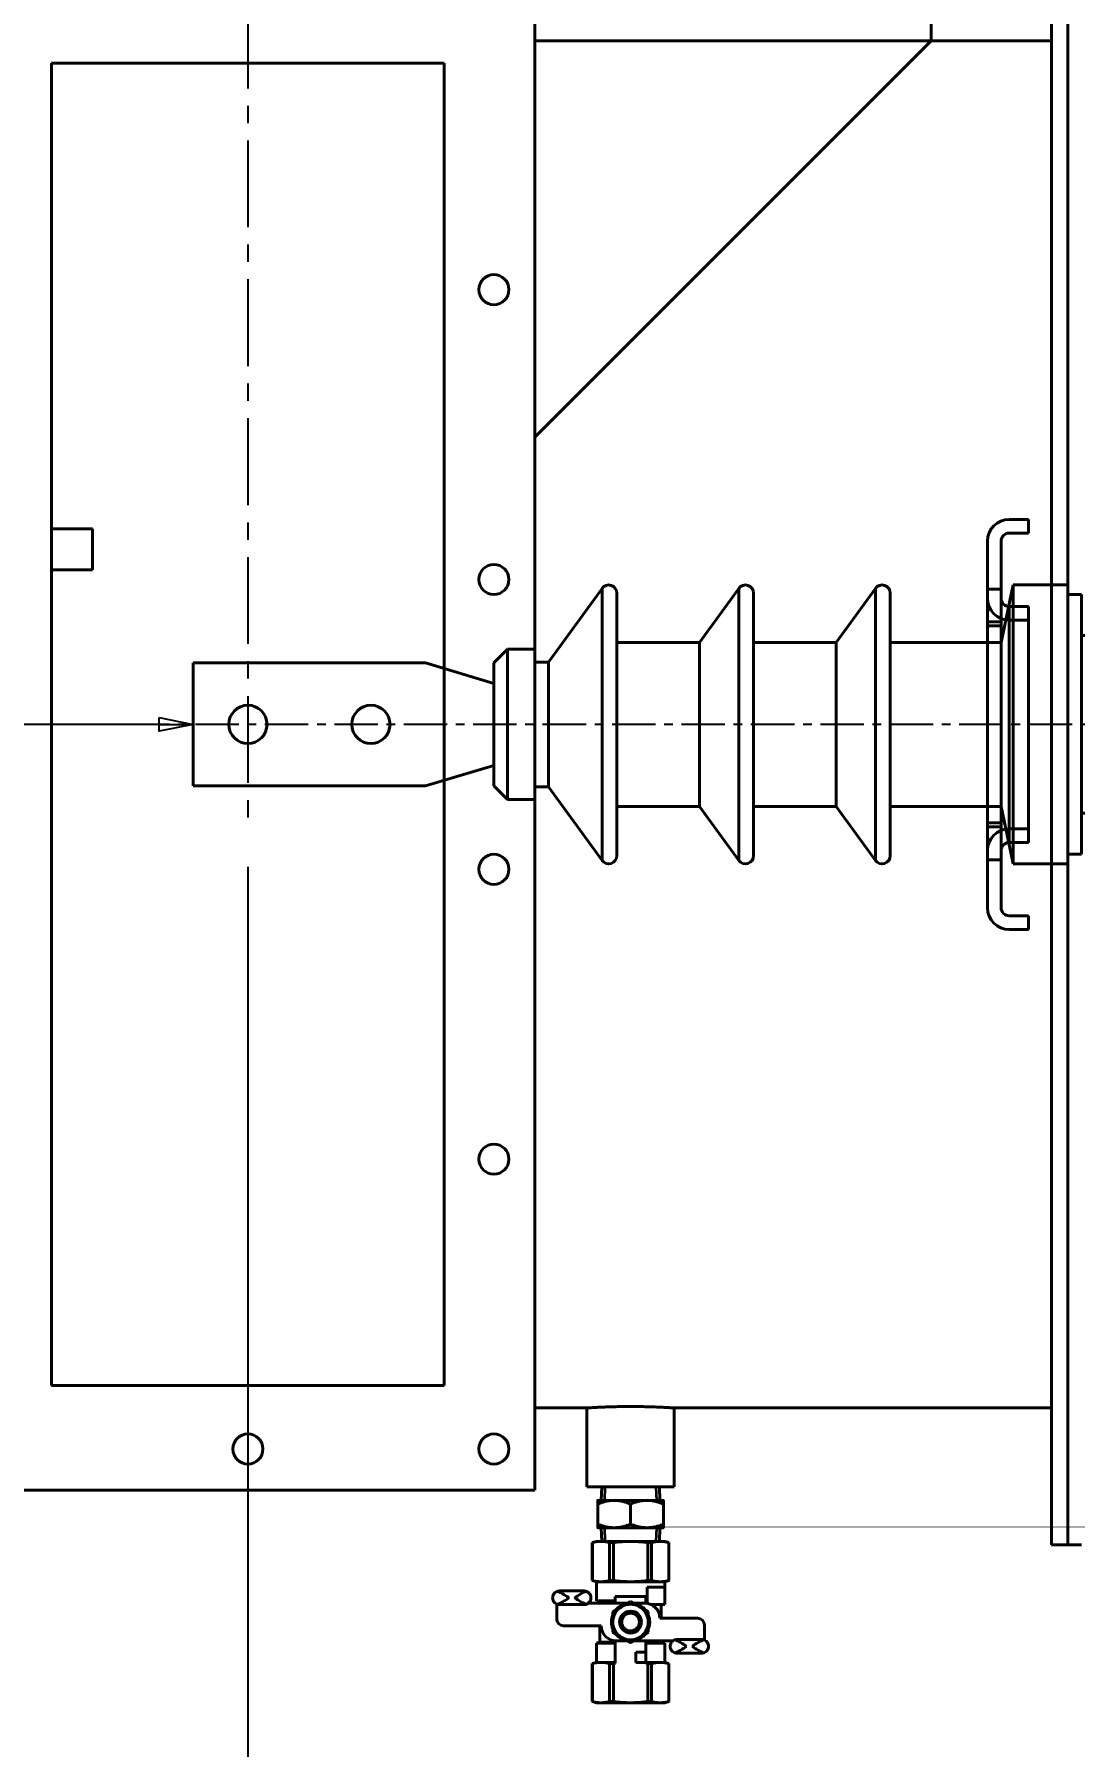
# Model space of a CAD drawing. Header units: millimetres. Extents: x 9486 to 14955, y -8999 to 1872.
# Drawn here: x 11076 to 11456, y -8356 to -7730 of the extents above; entities that cross this region are included whole.
import ezdxf

# ---------------------------------------------------------------- set-up
doc = ezdxf.new("R2010")
doc.units = ezdxf.units.MM
doc.linetypes.add('CENTER', pattern=[50.8, 31.75, -6.35, 6.35, -6.35])
doc.linetypes.add('DASHED', pattern=[0.2067, 0.1654, -0.0413])
for name, color, linetype, lineweight in [('가려진 것(ISO)', 2, 'DASHED', 18), ('가시적인 것(ISO)', 3, 'Continuous', 40), ('가시적인 좁은 것(ISO)', 3, 'Continuous', 35), ('기호(ISO)', 5, 'Continuous', 25)]:
    doc.layers.add(name, color=color, linetype=linetype, lineweight=lineweight)
doc.styles.add('치수 텍스트_PSTEK_POSCO', font='isocp.shx')
doc.dimstyles.new('치수_PSTEK_POSCO', dxfattribs={"dimscale": 5, "dimtxt": 3, "dimasz": 2, "dimexe": 2, "dimexo": 2.5, "dimgap": 1, "dimtad": 1, "dimrnd": 1e-08, "dimdsep": 46, "dimtxsty": '치수 텍스트_PSTEK_POSCO', "dimcen": 0.09, "dimdle": 10, "dimclrd": 7, "dimclre": 7, "dimclrt": 2, "dimadec": 1, "dimazin": 2, "dimtfac": 1, "dimtmove": 0, "dimatfit": 3, "dimfxl": 0, "dimtolj": 1, "dimlwd": -1, "dimlwe": -1, "dimarcsym": 0})

# ---------------------------------------------------------------- blocks, each defined once
blk = doc.blocks.new('A$C1FEC4422')
at = {"layer": '가시적인 것(ISO)'}
for p, q in [((-182.46, 75), (-175.46, 75)), ((-175.46, 70), (-182.46, 70)), ((-175.46, 75), (-175.46, 70)), ((-190.46, 46.14), (-190.46, 67)), ((-185.46, 67), (-185.46, 46.14)), ((-185.46, 30), (-181, 51)), ((-181, 51), (-181, -51)), ((-161, 51), (-181, 51)), ((-161, 51), (-161, -51)), ((-351, 22.82), (-331.43, 49.76)), ((-331.43, 49.76), (-331.43, -49.76)), ((-326, 48), (-326, -48)), ((-295.79, 30), (-281.43, 49.76)), ((-281.43, 49.76), (-281.43, -49.76)), ((-276, 48), (-276, -48)), ((-245.79, 30), (-231.43, 49.76)), ((-231.43, 49.76), (-231.43, -49.76)), ((-226, 48), (-226, -48)), ((-185.46, 49.49), (-190.46, 49.49)), ((-190.46, 46.14), (-190.46, -46.14)), ((-185.46, 46.14), (-185.46, -46.14)), ((-156, 47.5), (-161, 47.5)), ((-156, -47.5), (-156, 47.5)), ((-182.46, 43.14), (-175.46, 43.14)), ((-182.46, 43.14), (-182.46, 38.14)), ((-175.46, 38.14), (-182.46, 38.14)), ((-182.46, 38.14), (-182.46, -38.14)), ((-175.46, 43.14), (-175.46, 38.14)), ((-175.46, 38.14), (-175.46, -38.14)), ((-185.46, 37.49), (-190.46, 37.49)), ((-190.46, 36), (-185.46, 36)), ((-61, 32.5), (-156, 32.5)), ((-61, 32.5), (-61, -32.5)), ((-371, 22.5), (-366, 27.5)), ((-366, 27.5), (-366, -27.5)), ((-356, 27.5), (-366, 27.5)), ((-356, 27.5), (-356, -27.5)), ((-295.79, 30), (-326, 30)), ((-295.79, 30), (-295.79, -30)), ((-245.79, 30), (-276, 30)), ((-245.79, 30), (-245.79, -30)), ((-185.46, 30), (-226, 30)), ((-396, 22.5), (-481, 22.5)), ((-481, 22.5), (-481, -22.5)), ((-371, 15), (-396, 22.5)), ((-371, 22.5), (-371, -22.5)), ((-351, 22.82), (-356, 22.82)), ((-351, 22.82), (-351, -22.82)), ((-56, 25), (-61, 25)), ((-56, 25), (-56, -25)), ((-56, 8.5), (-48, 8.5)), ((-48, 8.5), (-48, 0)), ((-150, 2), (-130, 2)), ((-150, 0), (-150, 2)), ((-150, -2), (-150, 0)), ((-130, 2), (-55, 2)), ((-130, 2), (-130, -2)), ((-55, 2), (-55, -2)), ((-55, 0), (-48, 0)), ((-11, 5), (-48, 5)), ((-11, 4.1), (-48, 4.1)), ((-48, 0), (-48, -8.5)), ((-11, 5), (-11, -5)), ((-130, -2), (-150, -2)), ((-55, -2), (-130, -2)), ((-48, -4.1), (-11, -4.1)), ((-11, -5), (-48, -5)), ((-56, -8.5), (-48, -8.5)), ((-396, -22.5), (-371, -15)), ((-481, -22.5), (-396, -22.5)), ((-371, -22.5), (-366, -27.5)), ((-351, -22.82), (-356, -22.82)), ((-351, -22.82), (-331.43, -49.76)), ((-56, -25), (-61, -25)), ((-356, -27.5), (-366, -27.5)), ((-295.79, -30), (-326, -30)), ((-295.79, -30), (-281.43, -49.76)), ((-245.79, -30), (-276, -30)), ((-245.79, -30), (-231.43, -49.76)), ((-185.46, -30), (-226, -30)), ((-185.46, -30), (-181, -51)), ((-190.46, -36), (-185.46, -36)), ((-185.46, -37.49), (-190.46, -37.49)), ((-61, -32.5), (-156, -32.5)), ((-182.46, -38.14), (-175.46, -38.14)), ((-182.46, -38.14), (-182.46, -43.14)), ((-175.46, -43.14), (-182.46, -43.14)), ((-175.46, -38.14), (-175.46, -43.14)), ((-190.46, -67), (-190.46, -46.14)), ((-185.46, -49.49), (-190.46, -49.49)), ((-185.46, -46.14), (-185.46, -67)), ((-156, -47.5), (-161, -47.5)), ((-161, -51), (-181, -51)), ((-182.46, -70), (-175.46, -70)), ((-175.46, -75), (-182.46, -75)), ((-175.46, -70), (-175.46, -75))]:
    blk.add_line(p, q, dxfattribs=at)
for centre in [(-461, 0), (-416, 0)]:
    blk.add_circle(centre, 7, dxfattribs=at)
for centre, radius, start, end in [((-182.46, 67), 8, 90, 180), ((-182.46, 67), 3, 90, 180), ((-329, 48), 3, 0, 144), ((-279, 48), 3, 0, 144), ((-229, 48), 3, 0, 144), ((-182.46, 46.14), 8, 180, 270), ((-182.46, 46.14), 3, 180, 270), ((-182.46, -46.14), 8, 90, 180), ((-182.46, -46.14), 3, 90, 180), ((-329, -48), 3, 216, 0), ((-279, -48), 3, 216, 0), ((-229, -48), 3, 216, 0), ((-182.46, -67), 8, 180, 270), ((-182.46, -67), 3, 180, 270)]:
    blk.add_arc(centre, radius, start, end, dxfattribs=at)
blk = doc.blocks.new('A$C7AB41FA4')
at = {"color": 1, "linetype": 'CENTER'}
blk.add_line((-300, 581.97), (-300, -26.78), dxfattribs=at)
at = {"layer": '가시적인 것(ISO)'}
for p, q in [((-50, 262.79), (-50, 484.79)), ((-6, 312.79), (-6, -287.21)), ((0, 312.79), (0, -287.21)), ((-195, -267.21), (-195, 292.79)), ((-6, 262.79), (-195, 262.79)), ((-50, 262.79), (-195, 117.79)), ((-371.8, 254.59), (-228.2, 254.59)), ((-371.8, -229.01), (-371.8, 254.59)), ((-228.2, 254.59), (-228.2, -229.01)), ((-371.8, 84.29), (-356.8, 84.29)), ((-356.8, 69.29), (-356.8, 84.29)), ((-371.8, 69.29), (-356.8, 69.29)), ((-228.2, -229.01), (-371.8, -229.01)), ((-176, -237.21), (-195, -237.21)), ((-176, -237.21), (-176, -266.01)), ((-144, -237.21), (-144, -266.01)), ((-6, -237.21), (-144, -237.21)), ((-405, -267.21), (-195, -267.21)), ((-176, -266.01), (-144, -266.01)), ((-170.56, -266.01), (-170.72, -271.01)), ((-149.44, -266.01), (-149.28, -271.01)), ((-166, -271.01), (-172, -271.01)), ((-172, -279.71), (-172, -272.31)), ((-154, -271.01), (-166, -271.01)), ((-160, -279.71), (-160, -272.31)), ((-148, -271.01), (-154, -271.01)), ((-148, -272.31), (-148, -279.71)), ((-166, -281.01), (-172, -281.01)), ((-170.56, -286.01), (-170.72, -281.01)), ((-154, -281.01), (-166, -281.01)), ((-148, -281.01), (-154, -281.01)), ((-149.44, -286.01), (-149.28, -281.01)), ((-172.5, -286.01), (-174, -286.41)), ((-173.98, -286.41), (-174, -286.41)), ((-174, -286.41), (-174, -300.36)), ((-173.98, -286.41), (-173.98, -300.36)), ((-170.83, -286.01), (-172.5, -286.01)), ((-160, -286.01), (-170.83, -286.01)), ((-167.67, -300.36), (-167.67, -286.41)), ((-166.3, -286.41), (-167.67, -286.41)), ((-166.3, -286.41), (-166.3, -300.36)), ((-149.17, -286.01), (-160, -286.01)), ((-153.7, -300.36), (-153.7, -286.41)), ((-152.33, -286.41), (-153.7, -286.41)), ((-152.33, -286.41), (-152.33, -300.36)), ((-147.5, -286.01), (-149.17, -286.01)), ((-147.5, -286.01), (-146, -286.41)), ((-146.02, -300.36), (-146.02, -286.41)), ((-146, -286.41), (-146.02, -286.41)), ((-146, -286.41), (-146, -300.36)), ((0, -287.21), (-6, -287.21)), ((-173.98, -300.36), (-174, -300.36)), ((-172.5, -300.76), (-174, -300.36)), ((-166.3, -300.36), (-167.67, -300.36)), ((-152.33, -300.36), (-153.7, -300.36)), ((-147.5, -300.76), (-146, -300.36)), ((-146, -300.36), (-146.02, -300.36)), ((-177, -304.14), (-186, -304.14)), ((-170.83, -300.76), (-172.5, -300.76)), ((-172.5, -300.76), (-172.5, -307.8)), ((-160, -300.76), (-170.83, -300.76)), ((-165.62, -306.14), (-165.62, -308.64)), ((-160, -306.14), (-165.62, -306.14)), ((-149.17, -300.76), (-160, -300.76)), ((-154.38, -306.14), (-160, -306.14)), ((-154.38, -308.65), (-154.38, -306.14)), ((-153.88, -302.76), (-153.88, -308.71)), ((-147.5, -302.76), (-153.88, -302.76)), ((-147.5, -300.76), (-149.17, -300.76)), ((-147.5, -300.76), (-147.5, -302.76)), ((-147.5, -309.14), (-147.5, -302.76)), ((-187, -314.39), (-187, -308.93)), ((-177, -309.14), (-186, -309.14)), ((-161.32, -308.64), (-175.5, -308.64)), ((-165.62, -307.8), (-172.5, -307.8)), ((-171.25, -308.14), (-172.5, -307.8)), ((-165.62, -308.14), (-171.25, -308.14)), ((-171.25, -308.14), (-171.25, -308.64)), ((-154.75, -308.64), (-158.68, -308.64)), ((-153.88, -307.8), (-154.38, -307.8)), ((-153.88, -308.14), (-154.38, -308.14)), ((-152.46, -309.14), (-147.5, -309.14)), ((-148.75, -309.14), (-148.75, -314.14)), ((-184.5, -316.89), (-170.75, -316.89)), ((-171.25, -316.89), (-171.25, -322.89)), ((-135.5, -314.14), (-149.25, -314.14)), ((-133, -322.09), (-133, -316.64)), ((-171.25, -322.89), (-172.5, -323.22)), ((-165.62, -323.22), (-172.5, -323.22)), ((-172.5, -323.22), (-172.5, -330.26)), ((-165.62, -322.89), (-171.25, -322.89)), ((-165.62, -322.37), (-165.62, -330.58)), ((-161.32, -322.39), (-165.25, -322.39)), ((-144.5, -322.39), (-158.68, -322.39)), ((-154.38, -326.51), (-154.38, -322.39)), ((-148.75, -322.89), (-154.38, -322.89)), ((-147.5, -323.22), (-154.38, -323.22)), ((-148.75, -322.39), (-148.75, -322.89)), ((-148.75, -322.89), (-147.5, -323.22)), ((-147.5, -323.22), (-147.5, -330.26)), ((-134, -321.89), (-143, -321.89)), ((-172.5, -330.26), (-174, -330.66)), ((-173.98, -330.66), (-174, -330.66)), ((-174, -330.66), (-174, -344.61)), ((-173.98, -344.61), (-173.98, -330.66)), ((-170.83, -330.26), (-172.5, -330.26)), ((-165.62, -330.26), (-170.83, -330.26)), ((-167.67, -330.66), (-167.67, -344.61)), ((-166.3, -330.66), (-167.67, -330.66)), ((-166.3, -344.61), (-166.3, -330.66)), ((-158.12, -326.51), (-158.12, -330.26)), ((-154.38, -326.51), (-158.12, -326.51)), ((-158.12, -330.26), (-154.38, -330.26)), ((-154.38, -330.26), (-154.38, -326.51)), ((-154.38, -330.58), (-154.38, -330.26)), ((-149.17, -330.26), (-154.38, -330.26)), ((-152.33, -330.66), (-153.7, -330.66)), ((-153.7, -330.66), (-153.7, -344.61)), ((-152.33, -344.61), (-152.33, -330.66)), ((-147.5, -330.26), (-149.17, -330.26)), ((-147.5, -330.26), (-146, -330.66)), ((-146, -330.66), (-146.02, -330.66)), ((-146.02, -330.66), (-146.02, -344.61)), ((-146, -330.66), (-146, -344.61)), ((-134, -326.89), (-143, -326.89)), ((-173.98, -344.61), (-174, -344.61)), ((-172.5, -345.01), (-174, -344.61)), ((-170.83, -345.01), (-172.5, -345.01)), ((-160, -345.01), (-170.83, -345.01)), ((-166.3, -344.61), (-167.67, -344.61)), ((-149.17, -345.01), (-160, -345.01)), ((-152.33, -344.61), (-153.7, -344.61)), ((-147.5, -345.01), (-149.17, -345.01)), ((-147.5, -345.01), (-146, -344.61)), ((-146, -344.61), (-146.02, -344.61))]:
    blk.add_line(p, q, dxfattribs=at)
for centre, radius in [((-210, 171.79), 5.5), ((-210, 65.79), 5.5), ((-210, -40.21), 5.5), ((-210, -146.21), 5.5), ((-300, -252.21), 5.5), ((-210, -252.21), 5.5), ((-160, -315.51), 4), ((-160, -315.51), 3.23)]:
    blk.add_circle(centre, radius, dxfattribs=at)
for centre, radius, start, end in [((-186, -306.64), 2.5, 90, 107.28088), ((-177, -306.64), 2.5, 72.71912, 90), ((-186, -306.64), 2.5, 252.71912, 270), ((-177, -306.64), 2.5, 270, 287.28088), ((-160, -315.51), 7, 158.21321, 201.78679), ((-160, -315.51), 6.5, 120, 180), ((-160, -315.51), 7, 98.21321, 141.78679), ((-160, -315.51), 6.5, 60, 120), ((-160, -315.51), 7, 38.21321, 81.78679), ((-160, -315.51), 6.5, 0, 60), ((-154.75, -314.14), 5.5, 0, 90), ((-160, -315.51), 7, 338.21321, 21.78679), ((-184.5, -314.39), 2.5, 180, 270), ((-165.25, -316.89), 5.5, 180, 270), ((-160, -315.51), 6.5, 180, 240), ((-160, -315.51), 6.5, 300, 0), ((-135.5, -316.64), 2.5, 0, 90), ((-160, -315.51), 7, 218.21321, 261.78679), ((-160, -315.51), 6.5, 240, 300), ((-160, -315.51), 7, 278.21321, 321.78679), ((-143, -324.39), 2.5, 90, 107.28088), ((-134, -324.39), 2.5, 72.71912, 90), ((-143, -324.39), 2.5, 252.71912, 270), ((-134, -324.39), 2.5, 270, 287.28088)]:
    blk.add_arc(centre, radius, start, end, dxfattribs=at)
for points, knots in [([(-176, -237.21), (-175.96, -237.21), (-175.9, -237.2), (-175.5, -237.18), (-175.19, -237.16), (-174.37, -237.11), (-173.87, -237.08), (-172.69, -237.02), (-172.02, -236.98), (-170.6, -236.92), (-169.8, -236.88), (-168.05, -236.82), (-167.11, -236.79), (-165.14, -236.74), (-164.11, -236.72), (-162.04, -236.69), (-161, -236.69), (-160, -236.69)], [7.234593, 7.234593, 7.234593, 7.234593, 7.536035, 7.536035, 7.837476, 7.837476, 8.138917, 8.138917, 8.440359, 8.440359, 8.7418, 8.7418, 9.043241, 9.043241, 9.344683, 9.344683, 9.646124, 9.646124, 9.646124, 9.646124]), ([(-160, -236.69), (-159, -236.69), (-157.96, -236.69), (-155.89, -236.72), (-154.86, -236.74), (-152.89, -236.79), (-151.95, -236.82), (-150.2, -236.88), (-149.4, -236.92), (-147.98, -236.98), (-147.31, -237.02), (-146.13, -237.08), (-145.63, -237.11), (-144.81, -237.16), (-144.5, -237.18), (-144.1, -237.2), (-144.04, -237.21), (-144, -237.21)], [0, 0, 0, 0, 0.301441, 0.301441, 0.602883, 0.602883, 0.904324, 0.904324, 1.205766, 1.205766, 1.507207, 1.507207, 1.808649, 1.808649, 2.11009, 2.11009, 2.411531, 2.411531, 2.411531, 2.411531]), ([(-186.74, -304.25), (-186.81, -304.27), (-186.87, -304.29), (-187.22, -304.43), (-187.46, -304.59), (-187.93, -305), (-188.15, -305.31), (-188.44, -305.97), (-188.5, -306.32), (-188.5, -306.64)], [1.4866648, 1.4866648, 1.4866648, 1.4866648, 1.5135711, 1.5135711, 1.6349229, 1.6349229, 1.8118874, 1.8118874, 1.9888519, 1.9888519, 1.9888519, 1.9888519]), ([(-186.74, -309.02), (-186.81, -309), (-186.87, -308.98), (-187.22, -308.84), (-187.46, -308.68), (-187.93, -308.27), (-188.15, -307.96), (-188.44, -307.3), (-188.5, -306.96), (-188.5, -306.64)], [-0.5021871, -0.5021871, -0.5021871, -0.5021871, -0.4752808, -0.4752808, -0.3539291, -0.3539291, -0.1769645, -0.1769645, 0, 0, 0, 0]), ([(-186.74, -304.25), (-186.68, -304.27), (-186.61, -304.29), (-186.23, -304.43), (-185.89, -304.59), (-185.11, -305), (-184.6, -305.31), (-183.54, -305.97), (-183, -306.32), (-182.5, -306.64)], [1.4868285, 1.4868285, 1.4868285, 1.4868285, 1.5137348, 1.5137348, 1.6350866, 1.6350866, 1.8120511, 1.8120511, 1.9890156, 1.9890156, 1.9890156, 1.9890156]), ([(-186.74, -309.02), (-186.65, -308.99), (-186.55, -308.96), (-186.1, -308.78), (-185.73, -308.6), (-184.94, -308.17), (-184.45, -307.87), (-183.46, -307.26), (-182.96, -306.93), (-182.5, -306.64)], [-0.501836, -0.501836, -0.501836, -0.501836, -0.4628306, -0.4628306, -0.3288649, -0.3288649, -0.1644325, -0.1644325, 0, 0, 0, 0]), ([(-176.26, -304.25), (-176.32, -304.27), (-176.39, -304.29), (-176.77, -304.43), (-177.11, -304.59), (-177.89, -305), (-178.4, -305.31), (-179.46, -305.97), (-180, -306.32), (-180.5, -306.64)], [1.4866829, 1.4866829, 1.4866829, 1.4866829, 1.5135892, 1.5135892, 1.6349409, 1.6349409, 1.8119055, 1.8119055, 1.98887, 1.98887, 1.98887, 1.98887]), ([(-176.26, -309.02), (-176.32, -309), (-176.39, -308.98), (-176.77, -308.84), (-177.11, -308.68), (-177.89, -308.27), (-178.4, -307.96), (-179.46, -307.3), (-180, -306.96), (-180.5, -306.64)], [-0.5021871, -0.5021871, -0.5021871, -0.5021871, -0.4752808, -0.4752808, -0.3539291, -0.3539291, -0.1769645, -0.1769645, 0, 0, 0, 0]), ([(-176.26, -304.25), (-176.19, -304.27), (-176.13, -304.29), (-175.78, -304.43), (-175.54, -304.59), (-175.07, -305), (-174.85, -305.31), (-174.56, -305.97), (-174.5, -306.32), (-174.5, -306.64)], [1.4866648, 1.4866648, 1.4866648, 1.4866648, 1.5135711, 1.5135711, 1.6349229, 1.6349229, 1.8118874, 1.8118874, 1.9888519, 1.9888519, 1.9888519, 1.9888519]), ([(-176.26, -309.02), (-176.19, -309), (-176.13, -308.98), (-175.78, -308.84), (-175.54, -308.68), (-175.07, -308.27), (-174.85, -307.96), (-174.56, -307.3), (-174.5, -306.96), (-174.5, -306.64)], [-0.5021871, -0.5021871, -0.5021871, -0.5021871, -0.4752808, -0.4752808, -0.3539291, -0.3539291, -0.1769645, -0.1769645, 0, 0, 0, 0]), ([(-143.74, -322), (-143.84, -322.03), (-143.93, -322.06), (-144.32, -322.24), (-144.57, -322.42), (-145, -322.85), (-145.2, -323.15), (-145.44, -323.76), (-145.5, -324.09), (-145.5, -324.39)], [1.4871796, 1.4871796, 1.4871796, 1.4871796, 1.526185, 1.526185, 1.6601507, 1.6601507, 1.8245831, 1.8245831, 1.9890156, 1.9890156, 1.9890156, 1.9890156]), ([(-143.74, -326.77), (-143.81, -326.75), (-143.87, -326.73), (-144.22, -326.59), (-144.46, -326.43), (-144.93, -326.02), (-145.15, -325.71), (-145.44, -325.05), (-145.5, -324.71), (-145.5, -324.39)], [-0.5021871, -0.5021871, -0.5021871, -0.5021871, -0.4752808, -0.4752808, -0.3539291, -0.3539291, -0.1769645, -0.1769645, 0, 0, 0, 0]), ([(-143.74, -322), (-143.68, -322.02), (-143.61, -322.04), (-143.23, -322.18), (-142.89, -322.34), (-142.11, -322.75), (-141.6, -323.06), (-140.54, -323.72), (-140, -324.07), (-139.5, -324.39)], [-0.5021871, -0.5021871, -0.5021871, -0.5021871, -0.4752808, -0.4752808, -0.3539291, -0.3539291, -0.1769645, -0.1769645, 0, 0, 0, 0]), ([(-143.74, -326.77), (-143.68, -326.75), (-143.61, -326.73), (-143.23, -326.59), (-142.89, -326.43), (-142.11, -326.02), (-141.6, -325.71), (-140.54, -325.05), (-140, -324.71), (-139.5, -324.39)], [1.4866829, 1.4866829, 1.4866829, 1.4866829, 1.5135892, 1.5135892, 1.6349409, 1.6349409, 1.8119055, 1.8119055, 1.98887, 1.98887, 1.98887, 1.98887]), ([(-133.26, -322), (-133.32, -322.02), (-133.39, -322.04), (-133.77, -322.18), (-134.11, -322.34), (-134.89, -322.75), (-135.4, -323.06), (-136.46, -323.72), (-137, -324.07), (-137.5, -324.39)], [1.4866829, 1.4866829, 1.4866829, 1.4866829, 1.5135892, 1.5135892, 1.6349409, 1.6349409, 1.8119055, 1.8119055, 1.98887, 1.98887, 1.98887, 1.98887]), ([(-133.26, -326.77), (-133.32, -326.75), (-133.39, -326.73), (-133.77, -326.59), (-134.11, -326.43), (-134.89, -326.02), (-135.4, -325.71), (-136.46, -325.05), (-137, -324.71), (-137.5, -324.39)], [-0.5021871, -0.5021871, -0.5021871, -0.5021871, -0.4752808, -0.4752808, -0.3539291, -0.3539291, -0.1769645, -0.1769645, 0, 0, 0, 0]), ([(-133.26, -322), (-133.19, -322.02), (-133.13, -322.04), (-132.78, -322.18), (-132.54, -322.34), (-132.07, -322.75), (-131.85, -323.06), (-131.56, -323.72), (-131.5, -324.07), (-131.5, -324.39)], [-0.5021871, -0.5021871, -0.5021871, -0.5021871, -0.4752808, -0.4752808, -0.3539291, -0.3539291, -0.1769645, -0.1769645, 0, 0, 0, 0]), ([(-133.26, -326.77), (-133.19, -326.75), (-133.13, -326.73), (-132.78, -326.59), (-132.54, -326.43), (-132.07, -326.02), (-131.85, -325.71), (-131.56, -325.05), (-131.5, -324.71), (-131.5, -324.39)], [1.4866829, 1.4866829, 1.4866829, 1.4866829, 1.5135892, 1.5135892, 1.6349409, 1.6349409, 1.8119055, 1.8119055, 1.98887, 1.98887, 1.98887, 1.98887])]:
    blk.add_open_spline(points, degree=3, knots=knots, dxfattribs=at)
for points, weights in [([(-172, -272.31), (-168.78, -271.01), (-166, -271.01)], [1.01001874936, 1.04314139574, 1]), ([(-172, -271.01), (-172, -271.01), (-172, -272.31)], [1, 1.04314139574, 1.01001874936]), ([(-166, -271.01), (-163.22, -271.01), (-160, -272.31)], [1, 1.04314139574, 1.01001874936]), ([(-160, -272.31), (-156.78, -271.01), (-154, -271.01)], [1.01001874936, 1.04314139574, 1]), ([(-154, -271.01), (-151.22, -271.01), (-148, -272.31)], [1, 1.04314139574, 1.01001874936]), ([(-148, -272.31), (-148, -271.01), (-148, -271.01)], [1.01001874936, 1.04314139574, 1]), ([(-166, -281.01), (-168.78, -281.01), (-172, -279.71)], [1, 1.04314139574, 1.01001874936]), ([(-172, -279.71), (-172, -281.01), (-172, -281.01)], [1.01001874936, 1.04314139574, 1]), ([(-160, -279.71), (-163.22, -281.01), (-166, -281.01)], [1.01001874936, 1.04314139574, 1]), ([(-154, -281.01), (-156.78, -281.01), (-160, -279.71)], [1, 1.04314139574, 1.01001874936]), ([(-148, -279.71), (-151.22, -281.01), (-154, -281.01)], [1.01001874936, 1.04314139574, 1]), ([(-148, -281.01), (-148, -281.01), (-148, -279.71)], [1, 1.04314139574, 1.01001874936]), ([(-170.83, -286.01), (-172.31, -286.01), (-173.98, -286.41)], [3.35119200881, 3.35119200881, 3.1615018951]), ([(-167.67, -286.41), (-169.34, -286.01), (-170.83, -286.01)], [3.1615018951, 3.35119200881, 3.35119200881]), ([(-166.3, -286.41), (-162.97, -286.01), (-160, -286.01)], [3.1615018951, 3.35119200881, 3.35119200881]), ([(-160, -286.01), (-157.03, -286.01), (-153.7, -286.41)], [3.35119200881, 3.35119200881, 3.1615018951]), ([(-149.17, -286.01), (-150.66, -286.01), (-152.33, -286.41)], [3.35119200881, 3.35119200881, 3.1615018951]), ([(-146.02, -286.41), (-147.69, -286.01), (-149.17, -286.01)], [3.1615018951, 3.35119200881, 3.35119200881]), ([(-173.98, -300.36), (-172.31, -300.76), (-170.83, -300.76)], [3.1615018951, 3.35119200881, 3.35119200881]), ([(-170.83, -300.76), (-169.34, -300.76), (-167.67, -300.36)], [3.35119200881, 3.35119200881, 3.1615018951]), ([(-166.3, -300.36), (-162.97, -300.76), (-160, -300.76)], [3.1615018951, 3.35119200881, 3.35119200881]), ([(-160, -300.76), (-157.03, -300.76), (-153.7, -300.36)], [3.35119200881, 3.35119200881, 3.1615018951]), ([(-152.33, -300.36), (-150.66, -300.76), (-149.17, -300.76)], [3.1615018951, 3.35119200881, 3.35119200881]), ([(-149.17, -300.76), (-147.69, -300.76), (-146.02, -300.36)], [3.35119200881, 3.35119200881, 3.1615018951]), ([(-166.5, -311.76), (-164.76, -310.75), (-163.25, -309.88)], [3.00666419939, 3.23923048458, 3.23923048458]), ([(-166.5, -311.76), (-166.5, -313.77), (-166.5, -315.51)], [3.00666419939, 3.23923048458, 3.23923048458]), ([(-163.25, -309.88), (-161.74, -309.01), (-160, -308)], [3.23923048458, 3.23923048458, 3.00666419939]), ([(-156.75, -309.88), (-158.26, -309.01), (-160, -308)], [3.23923048458, 3.23923048458, 3.00666419939]), ([(-153.5, -311.76), (-155.24, -310.75), (-156.75, -309.88)], [3.00666419939, 3.23923048458, 3.23923048458]), ([(-153.5, -315.51), (-153.5, -313.77), (-153.5, -311.76)], [3.23923048458, 3.23923048458, 3.00666419939]), ([(-166.5, -315.51), (-166.5, -317.25), (-166.5, -319.26)], [3.23923048458, 3.23923048458, 3.00666419939]), ([(-166.5, -319.26), (-164.76, -320.27), (-163.25, -321.14)], [3.00666419939, 3.23923048458, 3.23923048458]), ([(-156.75, -321.14), (-155.24, -320.27), (-153.5, -319.26)], [3.23923048458, 3.23923048458, 3.00666419939]), ([(-153.5, -319.26), (-153.5, -317.25), (-153.5, -315.51)], [3.00666419939, 3.23923048458, 3.23923048458]), ([(-163.25, -321.14), (-161.74, -322.01), (-160, -323.02)], [3.23923048458, 3.23923048458, 3.00666419939]), ([(-160, -323.02), (-158.26, -322.01), (-156.75, -321.14)], [3.00666419939, 3.23923048458, 3.23923048458]), ([(-173.98, -330.66), (-172.31, -330.26), (-170.83, -330.26)], [3.1615018951, 3.35119200881, 3.35119200881]), ([(-170.83, -330.26), (-169.34, -330.26), (-167.67, -330.66)], [3.35119200881, 3.35119200881, 3.1615018951]), ([(-166.3, -330.66), (-165.96, -330.62), (-165.62, -330.58)], [3.1615018951, 3.18006367675, 3.19680912896]), ([(-154.38, -330.58), (-154.04, -330.62), (-153.7, -330.66)], [3.19680912896, 3.18006367675, 3.1615018951]), ([(-152.33, -330.66), (-150.66, -330.26), (-149.17, -330.26)], [3.1615018951, 3.35119200881, 3.35119200881]), ([(-149.17, -330.26), (-147.69, -330.26), (-146.02, -330.66)], [3.35119200881, 3.35119200881, 3.1615018951]), ([(-170.83, -345.01), (-172.31, -345.01), (-173.98, -344.61)], [3.35119200881, 3.35119200881, 3.1615018951]), ([(-167.67, -344.61), (-169.34, -345.01), (-170.83, -345.01)], [3.1615018951, 3.35119200881, 3.35119200881]), ([(-166.3, -344.61), (-162.97, -345.01), (-160, -345.01)], [6.55907645111, 6.95262103817, 6.95262103817]), ([(-149.17, -345.01), (-150.66, -345.01), (-152.33, -344.61)], [3.35119200881, 3.35119200881, 3.1615018951]), ([(-146.02, -344.61), (-147.69, -345.01), (-149.17, -345.01)], [3.1615018951, 3.35119200881, 3.35119200881])]:
    blk.add_rational_spline(points, weights, degree=2, dxfattribs=at)
blk.add_rational_spline([(-160, -345.01), (-158.88, -345.01), (-155.81, -344.86), (-153.7, -344.61)], [6.95262103817, 6.95262103817, 6.80396814898, 6.55907645111], degree=2, knots=[-16.569992, -16.569992, -16.569992, -14.960664, -12.309447, -12.309447, -12.309447], dxfattribs=at)
at = {"layer": '가시적인 좁은 것(ISO)'}
for p, q in [((-169.4, -266.01), (-169.56, -271.01)), ((-150.44, -271.01), (-150.6, -266.01)), ((-169.56, -281.01), (-169.4, -286.01)), ((-150.6, -286.01), (-150.44, -281.01))]:
    blk.add_line(p, q, dxfattribs=at)
blk = doc.blocks.new('*D55')
at = {"color": 7}
for p, q in [((10862.19, -7982.39), (10766.57, -7982.39)), ((10776.57, -8552.39), (10776.57, -7992.39)), ((11416.32, -8562.39), (10766.57, -8562.39))]:
    blk.add_line(p, q, dxfattribs=at)
for points in [[(10774.9, -7992.39), (10778.24, -7992.39), (10776.57, -7982.39)], [(10774.9, -8552.39), (10778.24, -8552.39), (10776.57, -8562.39)]]:
    blk.add_solid(points, dxfattribs=at)
at = {"layer": 'Defpoints', "color": 0}
for p in [(10776.57, -7982.39), (10874.69, -7982.39), (11428.82, -8562.39)]:
    blk.add_point(p, dxfattribs=at)
at = {"color": 2, "insert": (10764.07, -8272.39), "char_height": 15, "attachment_point": 5, "rotation": 90, "style": '치수 텍스트_PSTEK_POSCO'}
blk.add_mtext('\\A1;580', dxfattribs=at)
blk = doc.blocks.new('*D49')
at = {"color": 7}
for p, q in [((11153.82, -8034.46), (11153.82, -8758.07)), ((11724.82, -8394.89), (11724.82, -8758.07)), ((11163.82, -8748.07), (11714.82, -8748.07))]:
    blk.add_line(p, q, dxfattribs=at)
for points in [[(11163.82, -8746.41), (11163.82, -8749.74), (11153.82, -8748.07)], [(11714.82, -8746.41), (11714.82, -8749.74), (11724.82, -8748.07)]]:
    blk.add_solid(points, dxfattribs=at)
at = {"layer": 'Defpoints', "color": 0}
for p in [(11153.82, -8021.96), (11724.82, -8382.39), (11724.82, -8748.07)]:
    blk.add_point(p, dxfattribs=at)
at = {"color": 2, "insert": (11439.32, -8735.57), "char_height": 15, "attachment_point": 5, "style": '치수 텍스트_PSTEK_POSCO'}
blk.add_mtext('\\A1;571', dxfattribs=at)
blk = doc.blocks.new('*D56')
at = {"color": 7}
for p, q in [((12053.82, -8155.39), (12053.82, -8815.69)), ((10819.82, -8239.89), (10819.82, -8815.69)), ((10829.82, -8805.69), (12043.82, -8805.69))]:
    blk.add_line(p, q, dxfattribs=at)
for points in [[(10829.82, -8804.02), (10829.82, -8807.36), (10819.82, -8805.69)], [(12043.82, -8804.02), (12043.82, -8807.36), (12053.82, -8805.69)]]:
    blk.add_solid(points, dxfattribs=at)
at = {"layer": 'Defpoints', "color": 0}
for p in [(12053.82, -8142.89), (10819.82, -8227.39), (12053.82, -8805.69)]:
    blk.add_point(p, dxfattribs=at)
at = {"color": 2, "insert": (11436.82, -8793.19), "char_height": 15, "attachment_point": 5, "style": '치수 텍스트_PSTEK_POSCO'}
blk.add_mtext('\\A1;1234', dxfattribs=at)
blk = doc.blocks.new('*D73')
at = {"color": 7}
for p, q in [((10841.32, -7504.39), (10723.63, -7504.39)), ((10733.63, -8552.39), (10733.63, -7514.39)), ((11416.32, -8562.39), (10723.63, -8562.39))]:
    blk.add_line(p, q, dxfattribs=at)
for points in [[(10731.96, -7514.39), (10735.29, -7514.39), (10733.63, -7504.39)], [(10731.96, -8552.39), (10735.29, -8552.39), (10733.63, -8562.39)]]:
    blk.add_solid(points, dxfattribs=at)
at = {"layer": 'Defpoints', "color": 0}
for p in [(10733.63, -7504.39), (10853.82, -7504.39), (11428.82, -8562.39)]:
    blk.add_point(p, dxfattribs=at)
at = {"color": 2, "insert": (10721.13, -8033.39), "char_height": 15, "attachment_point": 5, "rotation": 90, "style": '치수 텍스트_PSTEK_POSCO'}
blk.add_mtext('\\A1;1058', dxfattribs=at)

msp = doc.modelspace()

# ---------------------------------------------------------------- linework, layer by layer
at = {"color": 1, "linetype": 'CENTER', "ltscale": 0.5}
msp.add_line((11633.138, -7982.389), (10874.687, -7982.389), dxfattribs=at)
at = {"layer": '가시적인 것(ISO)'}
for p, q in [((11453.818, -7682.389), (11453.818, -8282.389)), ((11453.818, -7682.389), (11453.818, -8282.389)), ((11453.818, -8282.389), (11458.818, -8282.389))]:
    msp.add_line(p, q, dxfattribs=at)
at = {"layer": '기호(ISO)', "color": 7}
for p, q in [((11121.318, -7982.389), (10663.411, -7982.389)), ((11121.318, -7979.889), (11133.818, -7982.389)), ((11121.318, -7984.889), (11121.318, -7979.889)), ((11121.318, -7982.389), (11133.818, -7982.389)), ((11133.818, -7982.389), (11121.318, -7984.889))]:
    msp.add_line(p, q, dxfattribs=at)
at = {"layer": '기호(ISO)', "color": 7, "flags": 128}
msp.add_lwpolyline([(11121.318, -7979.889), (11133.818, -7982.389), (11121.318, -7984.889), (11121.318, -7979.889)], dxfattribs=at)
at = {"layer": '기호(ISO)', "color": 7}
msp.add_solid([(11121.318, -7979.889), (11133.818, -7982.389), (11121.318, -7984.889), (11121.318, -7979.889)], dxfattribs=at)

# ---------------------------------------------------------------- block references
msp.add_blockref('A$C7AB41FA4', (11453.818, -7995.178))
at = {"layer": '가려진 것(ISO)', "ltscale": 6.774525}
msp.add_blockref('A$C1FEC4422', (11614.818, -7982.389), dxfattribs=at)

# ---------------------------------------------------------------- dimensions: what is measured, and where the dimension line sits
for base, p2, picture, middle in [((10733.628, -7504.388), (10853.818, -7504.388), '*D73', (10721.128, -8033.388)), ((10776.571, -7982.389), (10874.687, -7982.389), '*D55', (10764.071, -8272.389))]:
    dim = msp.add_linear_dim(base=base, p1=(11428.818, -8562.389), p2=p2, angle=90, dimstyle='치수_PSTEK_POSCO')
    dim.commit()
    dim.dimension.update_dxf_attribs({"geometry": picture, "text_midpoint": middle})
dim = msp.add_linear_dim(base=(11724.818, -8748.073), p1=(11153.818, -8021.96), p2=(11724.818, -8382.389), dimstyle='치수_PSTEK_POSCO')
dim.commit()
dim.dimension.update_dxf_attribs({"geometry": '*D49', "text_midpoint": (11439.318, -8748.073), "dimtype": 160})
dim = msp.add_linear_dim(base=(12053.818, -8805.689), p1=(10819.818, -8227.389), p2=(12053.818, -8142.889), dimstyle='치수_PSTEK_POSCO')
dim.commit()
dim.dimension.update_dxf_attribs({"geometry": '*D56', "text_midpoint": (11436.818, -8793.187)})

doc.saveas('drawing.dxf')
